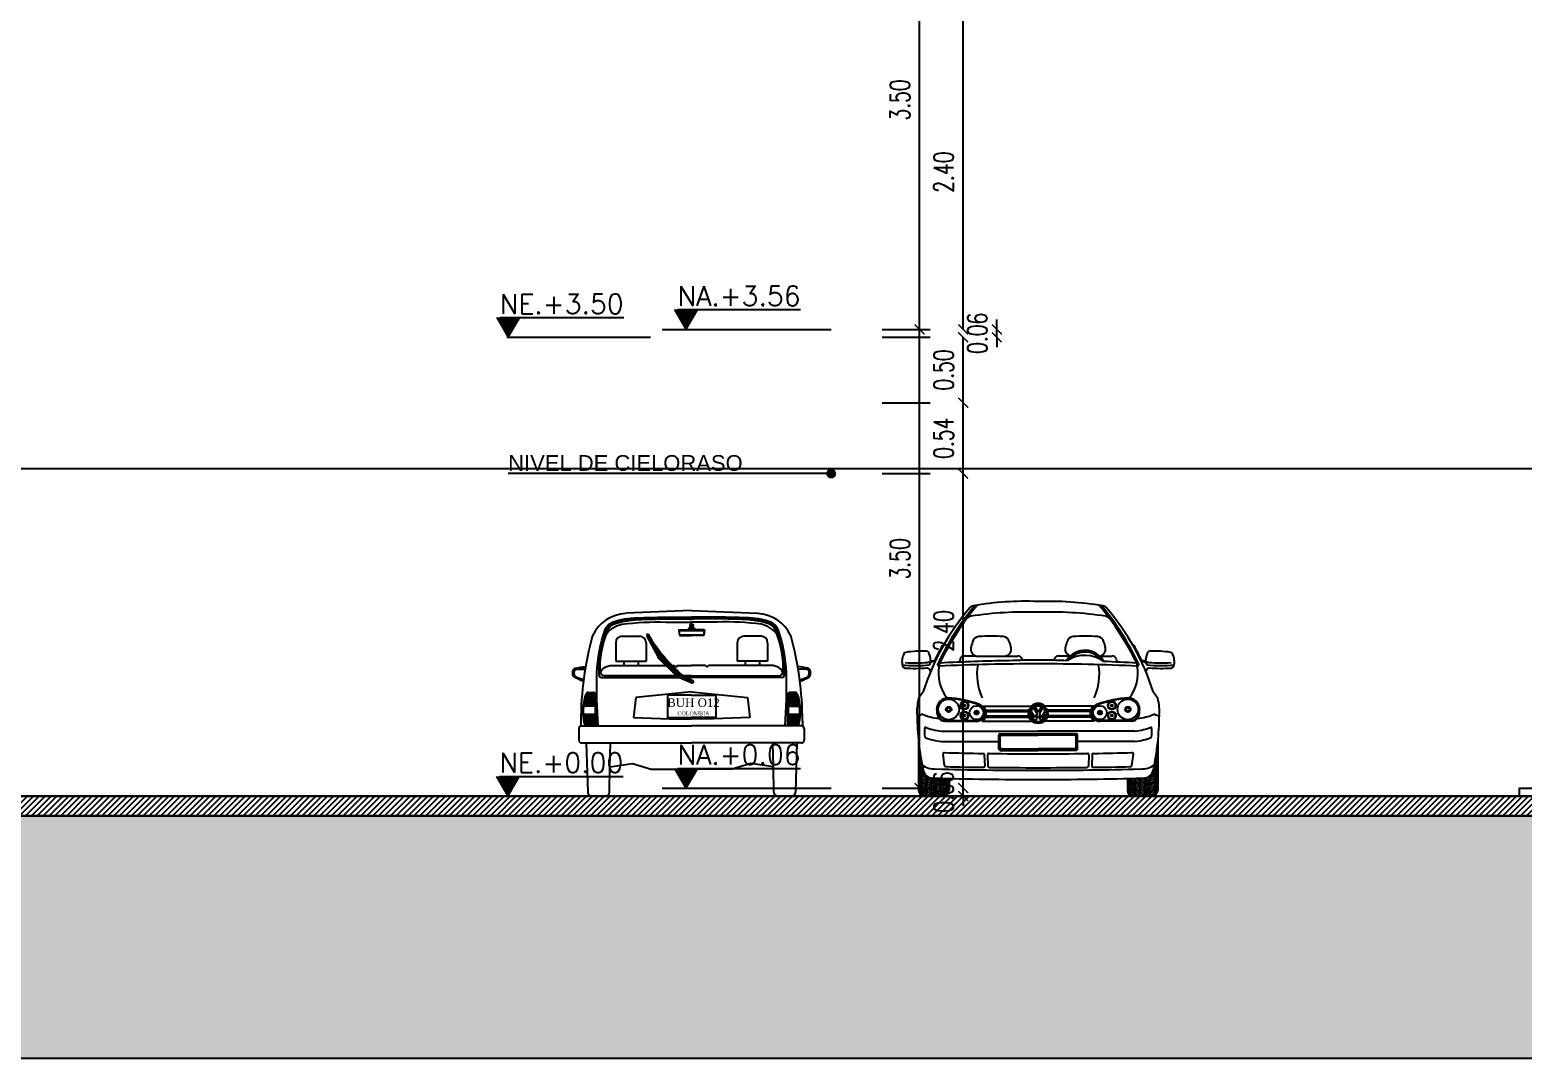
# Model space of a CAD drawing. Header units: millimetres. Extents: x 2056 to 4470, y 1400 to 3101.
# Drawn here: x 2147.58 to 2158.97, y 1469.62 to 1477.47 of the extents above; entities that cross this region are included whole.
import ezdxf

# ---------------------------------------------------------------- set-up
doc = ezdxf.new("R2010")
doc.units = ezdxf.units.MM
doc.linetypes.add('HIDDEN', pattern=[9.525, 6.35, -3.175])
for name, color, linetype in [('A-252', 252, 'Continuous'), ('A-PLAN-2', 4, 'Continuous'), ('A-PLAN-3', 3, 'Continuous'), ('A-PLAN-5', 1, 'Continuous'), ('A-PLAN-6', 9, 'Continuous'), ('A-PROY', 15, 'HIDDEN')]:
    doc.layers.add(name, color=color, linetype=linetype)
doc.layers.add('A-WALL', color=16, linetype='Continuous', lineweight=30)
doc.styles.add('COTAS', font='romans.shx', dxfattribs={"width": 0.7})
doc.styles.add('NUEVO', font='SIMPLEX')
doc.styles.add('ROMAN', font='arial.ttf')
doc.styles.add('TIMES', font='times.shx')
doc.dimstyles.new('DIM75', dxfattribs={"dimtxt": 0.15, "dimasz": 0.075, "dimexe": 0, "dimexo": 0, "dimgap": 0.075, "dimtad": 1, "dimzin": 1, "dimdsep": 46, "dimtxsty": 'COTAS', "dimblk": 'ARCHTICK', "dimcen": 0, "dimse1": 1, "dimse2": 1, "dimclrd": 8, "dimclre": 8, "dimclrt": 54, "dimaunit": 1, "dimazin": 0, "dimtfac": 1, "dimtix": 1, "dimtmove": 1, "dimatfit": 3, "dimldrblk": 'DOT', "dimfxl": 1, "dimtvp": 1.75, "dimtolj": 1, "dimtzin": 4, "dimarcsym": 0})

# ---------------------------------------------------------------- blocks, each defined once
blk = doc.blocks.new('NE-2')
for p, q in [((-0.00083, 0.0015), (-0.00083, 0.00144)), ((-0.00079, 0.0015), (-0.00079, 0.00137)), ((-0.00075, 0.0015), (-0.00075, 0.00131)), ((-0.00072, 0.0015), (-0.00072, 0.00124)), ((-0.00068, 0.0015), (-0.00068, 0.00118)), ((-0.00064, 0.0015), (-0.00064, 0.00111)), ((-0.0006, 0.0015), (-0.0006, 0.00105)), ((-0.00057, 0.0015), (-0.00057, 0.00098)), ((-0.00053, 0.0015), (-0.00053, 0.00092)), ((-0.00049, 0.0015), (-0.00049, 0.00085)), ((-0.00045, 0.0015), (-0.00045, 0.00079)), ((-0.00042, 0.0015), (-0.00042, 0.00072)), ((-0.00038, 0.0015), (-0.00038, 0.00066)), ((-0.00034, 0.0015), (-0.00034, 0.00059)), ((-0.0003, 0.0015), (-0.0003, 0.00053)), ((-0.00027, 0.0015), (-0.00027, 0.00046)), ((-0.00023, 0.0015), (-0.00023, 0.0004)), ((-0.00019, 0.0015), (-0.00019, 0.00033)), ((-0.00015, 0.0015), (-0.00015, 0.00027)), ((-0.00012, 0.0015), (-0.00012, 0.0002)), ((-0.00008, 0.0015), (-0.00008, 0.00014)), ((-0.00004, 0.0015), (-0.00004, 0.00007)), ((0, 0.0015), (0, 0.00001)), ((0.00003, 0.0015), (0.00003, 0.00006)), ((0.00007, 0.0015), (0.00007, 0.00012)), ((0.00011, 0.0015), (0.00011, 0.00019)), ((0.00015, 0.0015), (0.00015, 0.00025)), ((0.00018, 0.0015), (0.00018, 0.00032)), ((0.00022, 0.0015), (0.00022, 0.00038)), ((0.00026, 0.0015), (0.00026, 0.00045)), ((0.0003, 0.0015), (0.0003, 0.00051)), ((0.00033, 0.0015), (0.00033, 0.00058)), ((0.00037, 0.0015), (0.00037, 0.00064)), ((0.00041, 0.0015), (0.00041, 0.00071)), ((0.00045, 0.0015), (0.00045, 0.00077)), ((0.00048, 0.0015), (0.00048, 0.00084)), ((0.00052, 0.0015), (0.00052, 0.0009)), ((0.00056, 0.0015), (0.00056, 0.00097)), ((0.0006, 0.0015), (0.0006, 0.00103)), ((0.00063, 0.0015), (0.00063, 0.0011)), ((0.00067, 0.0015), (0.00067, 0.00116)), ((0.00071, 0.0015), (0.00071, 0.00123)), ((0.00075, 0.0015), (0.00075, 0.00129)), ((0.00078, 0.0015), (0.00078, 0.00136)), ((0.00082, 0.0015), (0.00082, 0.00142)), ((0.00086, 0.0015), (0.00086, 0.00149))]:
    blk.add_line(p, q)
blk.add_lwpolyline([(-0.00087, 0.0015), (0, 0), (0.00087, 0.0015)])
at = {"style": 'NUEVO', "flags": 4}
blk.add_attdef('NE.', (-0.00064, 0.0018), '', height=0.0015, dxfattribs=at)
blk = doc.blocks.new('_ArchTick')
at = {"color": 0, "linetype": 'ByBlock', "const_width": 0.15}
blk.add_lwpolyline([(-0.5, -0.5), (0.5, 0.5)], dxfattribs=at)
blk = doc.blocks.new('_Dot')
at = {"color": 0, "linetype": 'ByBlock', "lineweight": -2}
blk.add_line((-0.5, 0), (-1, 0), dxfattribs=at)
at = {"color": 0, "linetype": 'ByBlock', "const_width": 0.5}
blk.add_lwpolyline([(-0.25, 0, 1), (0.25, 0, 1)], format="xyb", close=True, dxfattribs=at)
blk = doc.blocks.new('*D206')
at = {"color": 8, "lineweight": -2, "transparency": 16777216}
for p, q in [((2.385, 0.06), (2.385, 0.135)), ((2.385, 0), (2.385, 0.06)), ((2.385, 0), (2.385, -0.075))]:
    blk.add_line(p, q, dxfattribs=at)
at = {"color": 8, "lineweight": -2, "transparency": 16777216, "xscale": 0.075, "yscale": 0.075, "zscale": 0.075}
for p, rotation in [((2.385, 0.06), 270), ((2.385, 0), 90)]:
    blk.add_blockref('_ArchTick', p, dxfattribs=dict(at, rotation=rotation))
at = {"color": 54, "transparency": 16777216, "insert": (2.235, 0.03), "char_height": 0.15, "attachment_point": 5, "rotation": 90, "style": 'COTAS'}
blk.add_mtext('\\A1;0.06', dxfattribs=at)
blk = doc.blocks.new('*D207')
at = {"color": 8, "lineweight": -2, "transparency": 16777216}
blk.add_line((2.385, 0.06), (2.385, 2.46), dxfattribs=at)
at = {"color": 8, "lineweight": -2, "transparency": 16777216, "xscale": 0.075, "yscale": 0.075, "zscale": 0.075}
for p, rotation in [((2.385, 2.46), 90), ((2.385, 0.06), 270)]:
    blk.add_blockref('_ArchTick', p, dxfattribs=dict(at, rotation=rotation))
at = {"color": 54, "transparency": 16777216, "insert": (2.235, 1.26), "char_height": 0.15, "attachment_point": 5, "rotation": 90, "style": 'COTAS'}
blk.add_mtext('\\A1;2.40', dxfattribs=at)
blk = doc.blocks.new('*D199')
at = {"color": 8, "lineweight": -2, "transparency": 16777216}
blk.add_line((2.385, 2.46), (2.385, 3), dxfattribs=at)
at = {"color": 8, "lineweight": -2, "transparency": 16777216, "xscale": 0.075, "yscale": 0.075, "zscale": 0.075}
for p, rotation in [((2.385, 3), 90), ((2.385, 2.46), 270)]:
    blk.add_blockref('_ArchTick', p, dxfattribs=dict(at, rotation=rotation))
at = {"color": 54, "transparency": 16777216, "insert": (2.235, 2.73), "char_height": 0.15, "attachment_point": 5, "rotation": 90, "style": 'COTAS'}
blk.add_mtext('\\A1;0.54', dxfattribs=at)
blk = doc.blocks.new('*D208')
at = {"color": 8, "lineweight": -2, "transparency": 16777216}
blk.add_line((2.385, 3), (2.385, 3.5), dxfattribs=at)
at = {"color": 8, "lineweight": -2, "transparency": 16777216, "xscale": 0.075, "yscale": 0.075, "zscale": 0.075}
for p, rotation in [((2.385, 3.5), 90), ((2.385, 3), 270)]:
    blk.add_blockref('_ArchTick', p, dxfattribs=dict(at, rotation=rotation))
at = {"color": 54, "transparency": 16777216, "insert": (2.235, 3.25), "char_height": 0.15, "attachment_point": 5, "rotation": 90, "style": 'COTAS'}
blk.add_mtext('\\A1;0.50', dxfattribs=at)
blk = doc.blocks.new('*D200')
at = {"color": 8, "lineweight": -2, "transparency": 16777216}
for p, q in [((2.642, 3.56), (2.642, 3.635)), ((2.642, 3.5), (2.642, 3.56)), ((2.642, 3.5), (2.642, 3.425))]:
    blk.add_line(p, q, dxfattribs=at)
at = {"color": 8, "lineweight": -2, "transparency": 16777216, "xscale": 0.075, "yscale": 0.075, "zscale": 0.075}
for p, rotation in [((2.642, 3.56), 270), ((2.642, 3.5), 90)]:
    blk.add_blockref('_ArchTick', p, dxfattribs=dict(at, rotation=rotation))
at = {"color": 54, "transparency": 16777216, "insert": (2.492, 3.53), "char_height": 0.15, "attachment_point": 5, "rotation": 90, "style": 'COTAS'}
blk.add_mtext('\\A1;0.06', dxfattribs=at)
blk = doc.blocks.new('*D201')
at = {"color": 8, "lineweight": -2, "transparency": 16777216}
blk.add_line((2.385, 3.56), (2.385, 5.96), dxfattribs=at)
at = {"color": 8, "lineweight": -2, "transparency": 16777216, "xscale": 0.075, "yscale": 0.075, "zscale": 0.075}
for p, rotation in [((2.385, 5.96), 90), ((2.385, 3.56), 270)]:
    blk.add_blockref('_ArchTick', p, dxfattribs=dict(at, rotation=rotation))
at = {"color": 54, "transparency": 16777216, "insert": (2.235, 4.76), "char_height": 0.15, "attachment_point": 5, "rotation": 90, "style": 'COTAS'}
blk.add_mtext('\\A1;2.40', dxfattribs=at)
blk = doc.blocks.new('*D215')
at = {"color": 8, "lineweight": -2, "transparency": 16777216}
blk.add_line((2.052, 0.06), (2.052, 3.56), dxfattribs=at)
at = {"color": 8, "lineweight": -2, "transparency": 16777216, "xscale": 0.075, "yscale": 0.075, "zscale": 0.075}
for p, rotation in [((2.052, 3.56), 90), ((2.052, 0.06), 270)]:
    blk.add_blockref('_ArchTick', p, dxfattribs=dict(at, rotation=rotation))
at = {"color": 54, "transparency": 16777216, "insert": (1.902, 1.81), "char_height": 0.15, "attachment_point": 5, "rotation": 90, "style": 'COTAS'}
blk.add_mtext('\\A1;3.50', dxfattribs=at)
blk = doc.blocks.new('*D216')
at = {"color": 8, "lineweight": -2, "transparency": 16777216}
blk.add_line((2.052, 3.56), (2.052, 7.06), dxfattribs=at)
at = {"color": 8, "lineweight": -2, "transparency": 16777216, "xscale": 0.075, "yscale": 0.075, "zscale": 0.075}
for p, rotation in [((2.052, 7.06), 90), ((2.052, 3.56), 270)]:
    blk.add_blockref('_ArchTick', p, dxfattribs=dict(at, rotation=rotation))
at = {"color": 54, "transparency": 16777216, "insert": (1.902, 5.31), "char_height": 0.15, "attachment_point": 5, "rotation": 90, "style": 'COTAS'}
blk.add_mtext('\\A1;3.50', dxfattribs=at)
blk = doc.blocks.new('Auto (15)')
at = {"linetype": 'ByBlock'}
for p, q in [((-0.714, 1.156), (-0.704, 1.159)), ((0.75, 1.156), (0.74, 1.159)), ((-0.805, 1.026), (-0.811, 1.009)), ((-0.774, 1.04), (-0.805, 1.026)), ((-0.801, 1.04), (-0.774, 1.04)), ((-0.578, 1.052), (-0.581, 1.031)), ((-0.456, 1.077), (-0.547, 1.077)), ((-0.456, 1.077), (-0.228, 1.077)), ((-0.228, 1.077), (-0.136, 1.077)), ((-0.105, 1.052), (-0.104, 1.045)), ((0.141, 1.052), (0.14, 1.045)), ((0.264, 1.077), (0.172, 1.077)), ((0.492, 1.077), (0.583, 1.077)), ((0.614, 1.052), (0.617, 1.031)), ((0.81, 1.04), (0.841, 1.026)), ((0.838, 1.04), (0.81, 1.04)), ((0.841, 1.026), (0.847, 1.009)), ((-0.858, 0.806), (-0.895, 0.755)), ((0.894, 0.806), (0.931, 0.755)), ((-0.409, 0.695), (-0.034, 0.695)), ((0.445, 0.695), (0.07, 0.695)), ((-0.693, 0.584), (-0.452, 0.584)), ((-0.693, 0.579), (-0.452, 0.579)), ((-0.693, 0.579), (-0.452, 0.579)), ((-0.412, 0.579), (-0.028, 0.579)), ((-0.384, 0.61), (-0.051, 0.61)), ((-0.381, 0.663), (-0.05, 0.663)), ((-0.38, 0.621), (-0.054, 0.621)), ((-0.379, 0.653), (-0.053, 0.653)), ((0.448, 0.579), (0.065, 0.579)), ((0.418, 0.663), (0.086, 0.663)), ((0.42, 0.61), (0.087, 0.61)), ((0.415, 0.653), (0.089, 0.653)), ((0.416, 0.621), (0.09, 0.621)), ((0.729, 0.584), (0.488, 0.584)), ((0.729, 0.579), (0.488, 0.579)), ((0.729, 0.579), (0.488, 0.579)), ((-0.72, 0.505), (0.018, 0.505)), ((-0.283, 0.368), (-0.283, 0.473)), ((-0.272, 0.484), (0.018, 0.484)), ((-0.272, 0.378), (-0.272, 0.463)), ((-0.261, 0.473), (0.018, 0.473)), ((0.756, 0.505), (0.018, 0.505)), ((0.308, 0.484), (0.018, 0.484)), ((0.298, 0.473), (0.018, 0.473)), ((0.308, 0.378), (0.308, 0.463)), ((0.319, 0.368), (0.319, 0.473)), ((-0.895, 0.432), (-0.895, 0.051)), ((-0.893, 0.421), (-0.895, 0.421)), ((-0.892, 0.408), (-0.895, 0.408)), ((-0.89, 0.395), (-0.895, 0.395)), ((-0.889, 0.382), (-0.895, 0.382)), ((-0.887, 0.369), (-0.895, 0.369)), ((-0.885, 0.355), (-0.895, 0.355)), ((-0.883, 0.342), (-0.895, 0.342)), ((-0.72, 0.426), (-0.283, 0.426)), ((-0.272, 0.357), (0.018, 0.357)), ((-0.261, 0.368), (0.018, 0.368)), ((0.298, 0.368), (0.018, 0.368)), ((0.308, 0.357), (0.018, 0.357)), ((0.756, 0.426), (0.319, 0.426)), ((0.92, 0.342), (0.931, 0.342)), ((0.921, 0.355), (0.931, 0.355)), ((0.923, 0.369), (0.931, 0.369)), ((0.925, 0.382), (0.931, 0.382)), ((0.927, 0.395), (0.931, 0.395)), ((0.928, 0.408), (0.931, 0.408)), ((0.93, 0.421), (0.931, 0.421)), ((0.931, 0.432), (0.931, 0.051)), ((-0.882, 0.329), (-0.895, 0.329)), ((-0.88, 0.316), (-0.895, 0.316)), ((-0.877, 0.303), (-0.895, 0.303)), ((-0.875, 0.289), (-0.895, 0.289)), ((-0.873, 0.276), (-0.895, 0.276)), ((-0.871, 0.263), (-0.895, 0.263)), ((-0.871, 0.25), (-0.895, 0.25)), ((-0.871, 0.237), (-0.895, 0.237)), ((-0.871, 0.264), (-0.871, 0.013)), ((-0.867, 0.243), (-0.871, 0.247)), ((-0.862, 0.219), (-0.871, 0.228)), ((-0.697, 0.243), (-0.708, 0.328)), ((-0.393, 0.324), (-0.39, 0.239)), ((-0.369, 0.322), (-0.366, 0.238)), ((0.405, 0.322), (0.402, 0.238)), ((0.429, 0.324), (0.426, 0.239)), ((0.733, 0.243), (0.744, 0.328)), ((0.898, 0.219), (0.907, 0.228)), ((0.903, 0.243), (0.907, 0.247)), ((0.907, 0.264), (0.907, 0.013)), ((0.907, 0.263), (0.931, 0.263)), ((0.907, 0.25), (0.931, 0.25)), ((0.907, 0.237), (0.931, 0.237)), ((0.909, 0.276), (0.931, 0.276)), ((0.911, 0.289), (0.931, 0.289)), ((0.914, 0.303), (0.931, 0.303)), ((0.916, 0.316), (0.931, 0.316)), ((0.918, 0.329), (0.931, 0.329)), ((-0.871, 0.223), (-0.895, 0.223)), ((-0.871, 0.21), (-0.895, 0.21)), ((-0.871, 0.197), (-0.895, 0.197)), ((-0.871, 0.184), (-0.895, 0.184)), ((-0.871, 0.171), (-0.895, 0.171)), ((-0.871, 0.158), (-0.895, 0.158)), ((-0.871, 0.144), (-0.895, 0.144)), ((-0.871, 0.131), (-0.895, 0.131)), ((-0.871, 0.118), (-0.895, 0.118)), ((-0.856, 0.194), (-0.871, 0.209)), ((-0.834, 0.154), (-0.871, 0.191)), ((-0.834, 0.135), (-0.871, 0.172)), ((-0.834, 0.116), (-0.871, 0.153)), ((-0.834, 0.098), (-0.871, 0.135)), ((-0.834, 0.079), (-0.871, 0.116)), ((-0.834, 0.009), (-0.834, 0.164)), ((-0.834, 0.152), (-0.827, 0.159)), ((-0.834, 0.133), (-0.815, 0.152)), ((-0.834, 0.115), (-0.801, 0.148)), ((-0.834, 0.096), (-0.797, 0.133)), ((-0.834, 0.078), (-0.797, 0.114)), ((-0.797, 0.009), (-0.797, 0.147)), ((-0.76, 0.099), (-0.797, 0.135)), ((-0.76, 0.08), (-0.797, 0.117)), ((-0.76, 0.117), (-0.788, 0.146)), ((-0.76, 0.136), (-0.769, 0.145)), ((-0.76, 0.009), (-0.76, 0.145)), ((-0.76, 0.114), (-0.73, 0.144)), ((-0.76, 0.133), (-0.748, 0.144)), ((-0.76, 0.095), (-0.723, 0.132)), ((-0.723, 0.009), (-0.723, 0.144)), ((-0.686, 0.099), (-0.723, 0.136)), ((-0.686, 0.081), (-0.723, 0.118)), ((-0.686, 0.118), (-0.712, 0.144)), ((-0.686, 0.137), (-0.693, 0.143)), ((-0.686, 0.142), (-0.686, 0.013)), ((-0.662, 0.131), (-0.686, 0.131)), ((-0.662, 0.118), (-0.686, 0.118)), ((-0.662, 0.142), (-0.662, 0.051)), ((0.699, 0.142), (0.699, 0.051)), ((0.699, 0.131), (0.722, 0.131)), ((0.699, 0.118), (0.722, 0.118)), ((0.722, 0.118), (0.748, 0.144)), ((0.722, 0.137), (0.729, 0.143)), ((0.722, 0.142), (0.722, 0.013)), ((0.722, 0.099), (0.759, 0.136)), ((0.722, 0.081), (0.759, 0.118)), ((0.759, 0.009), (0.759, 0.144)), ((0.796, 0.095), (0.759, 0.132)), ((0.796, 0.114), (0.766, 0.144)), ((0.796, 0.133), (0.784, 0.144)), ((0.796, 0.117), (0.825, 0.146)), ((0.796, 0.009), (0.796, 0.145)), ((0.796, 0.136), (0.805, 0.145)), ((0.796, 0.099), (0.833, 0.135)), ((0.796, 0.08), (0.833, 0.117)), ((0.833, 0.009), (0.833, 0.147)), ((0.87, 0.096), (0.833, 0.133)), ((0.87, 0.078), (0.833, 0.114)), ((0.87, 0.115), (0.837, 0.148)), ((0.87, 0.133), (0.851, 0.152)), ((0.87, 0.152), (0.863, 0.159)), ((0.87, 0.154), (0.907, 0.191)), ((0.87, 0.135), (0.907, 0.172)), ((0.87, 0.009), (0.87, 0.164)), ((0.87, 0.116), (0.907, 0.153)), ((0.87, 0.098), (0.907, 0.135)), ((0.87, 0.079), (0.907, 0.116)), ((0.892, 0.194), (0.907, 0.209)), ((0.907, 0.223), (0.931, 0.223)), ((0.907, 0.21), (0.931, 0.21)), ((0.907, 0.197), (0.931, 0.197)), ((0.907, 0.184), (0.931, 0.184)), ((0.907, 0.171), (0.931, 0.171)), ((0.907, 0.158), (0.931, 0.158)), ((0.907, 0.144), (0.931, 0.144)), ((0.907, 0.131), (0.931, 0.131)), ((0.907, 0.118), (0.931, 0.118)), ((-0.871, 0.105), (-0.895, 0.105)), ((-0.871, 0.092), (-0.895, 0.092)), ((-0.871, 0.078), (-0.895, 0.078)), ((-0.871, 0.065), (-0.895, 0.065)), ((-0.871, 0.052), (-0.895, 0.052)), ((-0.871, 0.039), (-0.893, 0.039)), ((-0.871, 0.026), (-0.886, 0.026)), ((-0.834, 0.06), (-0.871, 0.097)), ((-0.834, 0.042), (-0.871, 0.079)), ((-0.834, 0.023), (-0.871, 0.06)), ((-0.839, 0.009), (-0.871, 0.041)), ((-0.858, 0.01), (-0.871, 0.023)), ((-0.852, 0.009), (-0.705, 0.009)), ((-0.834, 0.059), (-0.797, 0.096)), ((-0.834, 0.04), (-0.797, 0.077)), ((-0.834, 0.022), (-0.797, 0.059)), ((-0.828, 0.009), (-0.797, 0.04)), ((-0.809, 0.009), (-0.797, 0.021)), ((-0.76, 0.061), (-0.797, 0.098)), ((-0.76, 0.043), (-0.797, 0.079)), ((-0.76, 0.024), (-0.797, 0.061)), ((-0.764, 0.009), (-0.797, 0.042)), ((-0.783, 0.009), (-0.797, 0.024)), ((-0.76, 0.077), (-0.723, 0.114)), ((-0.76, 0.058), (-0.723, 0.095)), ((-0.76, 0.039), (-0.723, 0.076)), ((-0.76, 0.021), (-0.723, 0.058)), ((-0.753, 0.009), (-0.723, 0.039)), ((-0.734, 0.009), (-0.723, 0.02)), ((-0.686, 0.062), (-0.723, 0.099)), ((-0.686, 0.043), (-0.723, 0.08)), ((-0.686, 0.025), (-0.723, 0.062)), ((-0.691, 0.011), (-0.723, 0.043)), ((-0.708, 0.009), (-0.723, 0.024)), ((-0.662, 0.105), (-0.686, 0.105)), ((-0.662, 0.092), (-0.686, 0.092)), ((-0.662, 0.078), (-0.686, 0.078)), ((-0.662, 0.065), (-0.686, 0.065)), ((-0.662, 0.052), (-0.686, 0.052)), ((-0.664, 0.039), (-0.686, 0.039)), ((-0.671, 0.026), (-0.686, 0.026)), ((0.699, 0.105), (0.722, 0.105)), ((0.699, 0.092), (0.722, 0.092)), ((0.699, 0.078), (0.722, 0.078)), ((0.699, 0.065), (0.722, 0.065)), ((0.699, 0.052), (0.722, 0.052)), ((0.7, 0.039), (0.722, 0.039)), ((0.707, 0.026), (0.722, 0.026)), ((0.722, 0.062), (0.759, 0.099)), ((0.722, 0.043), (0.759, 0.08)), ((0.722, 0.025), (0.759, 0.062)), ((0.728, 0.011), (0.759, 0.043)), ((0.888, 0.009), (0.741, 0.009)), ((0.744, 0.009), (0.759, 0.024)), ((0.796, 0.077), (0.759, 0.114)), ((0.796, 0.058), (0.759, 0.095)), ((0.796, 0.039), (0.759, 0.076)), ((0.796, 0.021), (0.759, 0.058)), ((0.789, 0.009), (0.759, 0.039)), ((0.771, 0.009), (0.759, 0.02)), ((0.796, 0.061), (0.833, 0.098)), ((0.796, 0.043), (0.833, 0.079)), ((0.796, 0.024), (0.833, 0.061)), ((0.8, 0.009), (0.833, 0.042)), ((0.819, 0.009), (0.833, 0.024)), ((0.87, 0.059), (0.833, 0.096)), ((0.87, 0.04), (0.833, 0.077)), ((0.87, 0.022), (0.833, 0.059)), ((0.864, 0.009), (0.833, 0.04)), ((0.845, 0.009), (0.833, 0.021)), ((0.87, 0.06), (0.907, 0.097)), ((0.87, 0.042), (0.907, 0.079)), ((0.87, 0.023), (0.907, 0.06)), ((0.875, 0.009), (0.907, 0.041)), ((0.894, 0.01), (0.907, 0.023)), ((0.907, 0.105), (0.931, 0.105)), ((0.907, 0.092), (0.931, 0.092)), ((0.907, 0.078), (0.931, 0.078)), ((0.907, 0.065), (0.931, 0.065)), ((0.907, 0.052), (0.931, 0.052)), ((0.907, 0.039), (0.929, 0.039)), ((0.907, 0.026), (0.922, 0.026))]:
    blk.add_line(p, q, dxfattribs=at)
for p, q in [((-0.005, 0.69), (0.018, 0.65)), ((0.041, 0.69), (0.018, 0.65)), ((-0.011, 0.585), (-0.04, 0.636)), ((-0.007, 0.607), (-0.036, 0.657)), ((-0.017, 0.683), (0.01, 0.636)), ((0.01, 0.636), (-0.007, 0.607)), ((0.018, 0.621), (-0.005, 0.581)), ((0.018, 0.621), (0.041, 0.581)), ((0.054, 0.683), (0.026, 0.636)), ((0.026, 0.636), (0.043, 0.607)), ((0.043, 0.607), (0.072, 0.657)), ((0.047, 0.585), (0.076, 0.636))]:
    blk.add_line(p, q)
for centre, radius in [((-0.665, 0.67), 0.0791), ((-0.665, 0.67), 0.0206), ((-0.544, 0.7), 0.0316), ((-0.544, 0.7), 0.0264), ((-0.544, 0.7), 0.00647), ((-0.452, 0.645), 0.0527), ((0.489, 0.645), 0.0527), ((0.58, 0.7), 0.0316), ((0.58, 0.7), 0.0264), ((0.58, 0.7), 0.00647), ((0.702, 0.67), 0.0791), ((0.702, 0.67), 0.0206), ((-0.665, 0.67), 0.0137), ((-0.544, 0.623), 0.0316), ((-0.544, 0.623), 0.0264), ((-0.544, 0.623), 0.00647), ((-0.452, 0.645), 0.0153), ((-0.452, 0.645), 0.00875), ((0.489, 0.645), 0.0153), ((0.489, 0.645), 0.00875), ((0.58, 0.623), 0.0316), ((0.58, 0.623), 0.0264), ((0.58, 0.623), 0.00647), ((0.702, 0.67), 0.0137)]:
    blk.add_circle(centre, radius, dxfattribs=at)
for radius in [0.0734, 0.0657]:
    blk.add_circle((0.018, 0.636), radius)
for centre, radius, start, end in [((-0.073, -0.929), 2.424, 87.9451, 99.5756), ((0.102, -1.006), 2.5, 80.5729, 92.0232), ((0.851, 0.272), 1.791, 139.019, 162.6584), ((1.147, 0.124), 2.095, 140.3143, 154.7954), ((1.135, 0.122), 2.074, 139.6324, 154.4872), ((-0.486, 1.33), 0.0527, 100.7367, 143.3105), ((-0.469, 1.419), 0.0422, 99.945, 139.019), ((-0.064, -1.534), 2.947, 88.476, 98.4164), ((0.094, -1.624), 3.037, 81.7093, 91.5014), ((-1.099, 0.122), 2.074, 25.5128, 40.3676), ((-1.111, 0.124), 2.095, 25.2046, 39.6857), ((0.505, 1.419), 0.0422, 40.981, 80.055), ((0.522, 1.33), 0.0527, 36.6895, 79.2633), ((-0.815, 0.272), 1.791, 17.3416, 40.981), ((0.851, 0.272), 1.797, 150.5563, 154.7146), ((-0.279, 1.1), 0.22, 157.7826, 170.1576), ((-0.431, 1.173), 0.0527, 94.8882, 168.9897), ((-0.342, 0.176), 1.053, 84.9086, 95.0914), ((-0.253, 1.173), 0.0527, 11.0103, 85.1118), ((-0.404, 1.1), 0.22, 9.8424, 22.2174), ((0.441, 1.1), 0.22, 157.7826, 170.1576), ((0.289, 1.173), 0.0527, 94.8882, 168.9897), ((0.378, 0.176), 1.053, 84.9086, 95.0914), ((0.467, 1.173), 0.0527, 11.0103, 85.1118), ((0.315, 1.1), 0.22, 9.8424, 22.2174), ((-0.815, 0.272), 1.797, 25.2854, 29.4437), ((-0.887, 1.034), 0.134, 153.9256, 193.7856), ((-0.989, 1.084), 0.0211, 98.9546, 153.9256), ((-0.918, 2.215), 1.19, 266.2577, 274.4177), ((-0.865, 0.299), 0.816, 87.7766, 98.9546), ((-0.835, 1.093), 0.0211, 30.577, 87.7766), ((-0.823, 1.055), 0.0262, 261.9828, 325.4456), ((-0.961, 1.036), 0.16, 1.5194, 25.0854), ((-0.019, -11.803), 12.846, 90.8281, 93.1878), ((-0.547, 1.046), 0.0316, 90, 168.5452), ((-0.444, 1.129), 0.0527, 170.1576, 264.1568), ((-0.24, 1.129), 0.0527, 283.0306, 9.8424), ((0.22, -13.095), 14.143, 90.8166, 91.7176), ((-0.136, 1.046), 0.0316, 11.4548, 90), ((-0.183, -13.095), 14.143, 88.2824, 89.1834), ((0.172, 1.046), 0.0316, 90, 168.5452), ((0.276, 1.129), 0.0527, 170.1576, 256.9694), ((0.375, 0.957), 0.164, 28.408, 148.6802), ((0.374, 0.837), 0.245, 54.0585, 123.0353), ((0.376, 0.952), 0.155, 39.4016, 139.4763), ((0.48, 1.129), 0.0527, 275.8432, 9.8424), ((-0.144, -16.189), 17.237, 86.9624, 87.7991), ((0.583, 1.046), 0.0316, 11.4548, 90), ((0.997, 1.036), 0.16, 154.9146, 178.4806), ((0.859, 1.055), 0.0262, 214.5544, 278.0172), ((0.871, 1.093), 0.0211, 92.2234, 149.423), ((0.954, 2.215), 1.19, 265.5823, 273.7423), ((0.902, 0.299), 0.816, 81.0454, 92.2234), ((1.025, 1.084), 0.0211, 26.0744, 81.0454), ((0.923, 1.034), 0.134, 346.2144, 26.0744), ((-0.918, 2.215), 1.211, 265.2168, 275.0656), ((-0.997, 1.007), 0.0211, 193.7856, 266.2577), ((-0.918, 2.215), 1.232, 266.2577, 274.0597), ((-0.834, 0.955), 0.031, 3.1817, 84.2702), ((-0.739, 1.012), 0.0105, 154.7954, 272.556), ((-0.432, 0.947), 0.311, 169.917, 217.5738), ((0.018, -16.22), 17.237, 90, 92.5177), ((-0.727, 1.011), 0.0105, 154.4872, 272.4767), ((-0.004, 0.939), 0.445, 170.7714, 204.0735), ((0.018, -16.22), 17.237, 87.4823, 90), ((0.04, 0.939), 0.445, 335.9265, 9.2286), ((0.468, 0.947), 0.311, 322.4262, 10.083), ((0.763, 1.011), 0.0105, 267.5233, 25.5128), ((0.775, 1.012), 0.0105, 267.444, 25.2046), ((0.87, 0.955), 0.031, 95.7298, 176.8183), ((0.954, 2.215), 1.211, 264.9344, 274.7832), ((0.954, 2.215), 1.232, 265.9403, 273.7423), ((1.033, 1.007), 0.0211, 273.7423, 346.2144), ((-0.487, 0.655), 0.42, 166.2146, 184.4229), ((-0.667, 0.668), 0.0897, 90, 180), ((-0.667, 0.668), 0.0844, 90, 180), ((-0.726, -0.1), 0.855, 70.2262, 86.315), ((-0.726, -0.1), 0.86, 70.2377, 86.315), ((-0.452, 0.648), 0.058, 0, 74.0629), ((-0.452, 0.648), 0.0633, 0.2578, 73.8998), ((-0.449, 0.645), 0.07, 4.7148, 45.7466), ((0.018, 0.636), 0.079, 90, 131.427), ((0.018, 0.636), 0.079, 48.573, 90), ((0.485, 0.645), 0.07, 134.2534, 175.2852), ((0.489, 0.648), 0.0633, 106.1002, 179.7422), ((0.489, 0.648), 0.058, 105.9371, 180), ((0.762, -0.1), 0.86, 93.685, 109.7623), ((0.762, -0.1), 0.855, 93.685, 109.7738), ((0.703, 0.668), 0.0897, 0, 90), ((0.703, 0.668), 0.0844, 0, 90), ((0.523, 0.655), 0.42, 355.5771, 13.7854), ((-0.918, 0.73), 0.108, 276.324, 296.409), ((1.301, 0.657), 2.207, 180.8819, 191.7502), ((-0.867, 0.629), 0.00527, 74.6491, 116.409), ((-0.868, 0.634), 0, 148.8603, 180), ((-0.703, 1.013), 0.413, 246.7758, 264.9564), ((-0.626, 0.664), 0.13, 177.7465, 201.7764), ((-0.626, 0.664), 0.125, 177.7465, 201.7764), ((-0.693, 0.637), 0.058, 201.7764, 270), ((-0.693, 0.637), 0.0527, 201.7764, 270), ((-0.452, 0.642), 0.0634, 269.7401, 5.9243), ((-0.452, 0.642), 0.0581, 269.7401, 6.1817), ((-0.448, 0.639), 0.07, 301.5211, 9.8408), ((0.484, 0.639), 0.07, 170.1592, 238.4789), ((0.488, 0.642), 0.0634, 174.0757, 270.2599), ((0.488, 0.642), 0.0581, 173.8183, 270.2599), ((0.729, 0.637), 0.0527, 270, 338.2236), ((0.729, 0.637), 0.058, 270, 338.2236), ((0.739, 1.013), 0.413, 275.0436, 293.2242), ((0.662, 0.664), 0.125, 338.2236, 2.2535), ((0.662, 0.664), 0.13, 338.2236, 2.2535), ((-1.264, 0.657), 2.207, 348.2498, 359.1181), ((0.904, 0.629), 0.00527, 63.591, 105.3509), ((0.904, 0.634), 0, 0, 31.1397), ((0.954, 0.73), 0.108, 243.591, 263.676), ((-0.545, 0.497), 0.304, 172.5357, 187.4643), ((-0.684, 0.916), 0.413, 246.7758, 264.9564), ((-0.684, 0.837), 0.413, 246.7758, 264.9564), ((-0.272, 0.473), 0.0105, 90, 180), ((-0.261, 0.463), 0.0105, 90, 180), ((0.298, 0.463), 0.0105, 0, 90), ((0.308, 0.473), 0.0105, 0, 90), ((0.72, 0.916), 0.413, 275.0436, 293.2242), ((0.72, 0.837), 0.413, 275.0436, 293.2242), ((0.581, 0.497), 0.304, 352.5357, 7.4643), ((-0.272, 0.368), 0.0105, 180, 270), ((-0.261, 0.378), 0.0105, 180, 270), ((0.298, 0.378), 0.0105, 270, 0), ((0.308, 0.368), 0.0105, 270, 0), ((-0.77, 0.382), 0.167, 234.0895, 271.8017), ((-0.698, 0.329), 0.0105, 88.5896, 187.4806), ((0.018, 29.401), 29.07, 268.5896, 269.17), ((-0.687, 0.244), 0.0105, 187.4806, 268.6772), ((0.018, 30.757), 30.532, 268.6772, 269.2143), ((-0.403, 0.323), 0.0105, 1.8316, 89.17), ((-0.4, 0.239), 0.0105, 269.2143, 1.8316), ((-0.358, 0.323), 0.0105, 89.2588, 181.8316), ((-0.355, 0.238), 0.0105, 181.8316, 269.2989), ((0.018, 29.401), 29.07, 269.2588, 270), ((0.018, 29.401), 29.07, 270, 270.7412), ((0.392, 0.238), 0.0105, 270.7011, 358.1684), ((0.394, 0.323), 0.0105, 358.1684, 90.7412), ((0.437, 0.239), 0.0105, 178.1684, 270.7857), ((0.439, 0.323), 0.0105, 90.83, 178.1684), ((0.018, 30.757), 30.532, 270.7857, 271.3228), ((0.018, 29.401), 29.07, 270.83, 271.4104), ((0.723, 0.244), 0.0105, 271.3228, 352.5194), ((0.734, 0.329), 0.0105, 352.5194, 91.4104), ((0.806, 0.382), 0.167, 268.1983, 305.9105), ((-0.783, 0.225), 0.0791, 192.3873, 268.6144), ((0.018, 30.667), 30.532, 268.4939, 270), ((0.018, 29.275), 29.07, 268.4565, 270), ((0.018, 30.757), 30.532, 269.2989, 270), ((0.018, 30.757), 30.532, 270, 270.7011), ((0.018, 29.275), 29.07, 270, 271.5435), ((0.018, 30.667), 30.532, 270, 271.5061), ((0.819, 0.225), 0.0791, 271.3856, 347.6127), ((-0.852, 0.051), 0.0422, 180, 270), ((-0.705, 0.051), 0.0422, 270, 0), ((0.741, 0.051), 0.0422, 180, 270), ((0.888, 0.051), 0.0422, 270, 0)]:
    blk.add_arc(centre, radius, start, end, dxfattribs=at)
for start, end in [(67.1808, 112.8192), (180, 240), (127.1808, 158.0265), (247.1808, 292.8192), (300, 0), (21.9735, 52.8192)]:
    blk.add_arc((0.018, 0.636), 0.0584, start, end)
blk = doc.blocks.new('*X40')
at = {"color": 0}
for p, q in [((593.042, 813.261), (593.124, 813.261)), ((593.043, 813.257), (593.124, 813.257)), ((593.044, 813.253), (593.124, 813.253)), ((593.044, 813.249), (593.124, 813.249)), ((593.045, 813.245), (593.124, 813.245)), ((593.046, 813.241), (593.124, 813.241)), ((593.047, 813.237), (593.124, 813.237)), ((593.047, 813.233), (593.124, 813.233)), ((593.048, 813.229), (593.124, 813.229)), ((593.049, 813.225), (593.124, 813.225)), ((593.049, 813.221), (593.124, 813.221)), ((593.05, 813.217), (593.124, 813.217)), ((593.051, 813.213), (593.124, 813.213)), ((593.052, 813.209), (593.124, 813.209)), ((593.052, 813.205), (593.124, 813.205)), ((593.053, 813.201), (593.124, 813.201)), ((593.054, 813.197), (593.124, 813.197)), ((593.055, 813.193), (593.124, 813.193)), ((593.055, 813.189), (593.123, 813.189)), ((593.056, 813.185), (593.123, 813.185))]:
    blk.add_line(p, q, dxfattribs=at)
blk = doc.blocks.new('*X41')
at = {"color": 0}
for p, q in [((593.049, 813.355), (593.124, 813.355)), ((593.051, 813.362), (593.124, 813.362)), ((593.052, 813.369), (593.124, 813.369)), ((593.054, 813.376), (593.124, 813.376)), ((593.056, 813.383), (593.124, 813.383)), ((593.058, 813.39), (593.124, 813.39)), ((593.061, 813.397), (593.124, 813.397)), ((593.063, 813.404), (593.123, 813.404)), ((593.068, 813.411), (593.119, 813.411)), ((593.044, 813.327), (593.123, 813.327)), ((593.045, 813.334), (593.124, 813.334)), ((593.046, 813.341), (593.124, 813.341)), ((593.047, 813.348), (593.124, 813.348))]:
    blk.add_line(p, q, dxfattribs=at)
blk = doc.blocks.new('BREAKPOS')
for p, q in [((-0.003, 1.414), (-0.505, 1.393)), ((-0.003, 1.414), (0.5, 1.393)), ((-0.003, 1.358), (-0.356, 1.354)), ((-0.101, 1.267), (-0.095, 1.223)), ((-0.101, 1.267), (-0.003, 1.267)), ((-0.003, 1.358), (0.351, 1.354)), ((0.096, 1.267), (-0.003, 1.267)), ((0.096, 1.267), (0.09, 1.223)), ((-0.582, 1.168), (-0.582, 1.027)), ((-0.532, 1.218), (-0.4, 1.218)), ((-0.35, 1.168), (-0.35, 1.027)), ((-0.095, 1.223), (-0.003, 1.223)), ((0.09, 1.223), (-0.003, 1.223)), ((0.345, 1.168), (0.345, 1.027)), ((0.527, 1.218), (0.395, 1.218)), ((0.577, 1.168), (0.577, 1.027)), ((-0.582, 1.027), (-0.35, 1.027)), ((-0.521, 1.027), (-0.521, 0.996)), ((-0.411, 1.027), (-0.411, 0.996)), ((0.577, 1.027), (0.345, 1.027)), ((0.406, 1.027), (0.406, 0.996)), ((0.516, 1.027), (0.516, 0.996)), ((-0.902, 0.946), (-0.9, 0.921)), ((-0.814, 0.972), (-0.883, 0.968)), ((0.809, 0.972), (0.878, 0.968)), ((0.897, 0.946), (0.895, 0.921)), ((-0.887, 0.904), (-0.827, 0.882)), ((-0.691, 0.903), (-0.098, 0.903)), ((-0.047, 0.903), (-0.003, 0.903)), ((0.685, 0.903), (-0.003, 0.903)), ((0.882, 0.904), (0.822, 0.882)), ((-0.79, 0.79), (-0.754, 0.79)), ((-0.734, 0.77), (-0.734, 0.534)), ((-0.428, 0.75), (-0.446, 0.598)), ((-0.003, 0.794), (-0.428, 0.75)), ((-0.003, 0.794), (0.423, 0.75)), ((0.423, 0.75), (0.441, 0.598)), ((0.729, 0.77), (0.729, 0.534)), ((0.785, 0.79), (0.749, 0.79)), ((-0.446, 0.598), (-0.171, 0.588)), ((-0.171, 0.588), (-0.003, 0.588)), ((0.166, 0.588), (-0.003, 0.588)), ((0.441, 0.598), (0.166, 0.588)), ((-0.862, 0.514), (-0.862, 0.424)), ((-0.848, 0.569), (-0.848, 0.534)), ((-0.842, 0.534), (-0.003, 0.534)), ((0.836, 0.534), (-0.003, 0.534)), ((0.842, 0.569), (0.842, 0.534)), ((0.842, 0.569), (0.842, 0.534)), ((0.856, 0.514), (0.856, 0.424)), ((-0.842, 0.404), (-0.003, 0.404)), ((-0.806, 0.405), (-0.795, 0.028)), ((-0.626, 0.222), (-0.622, 0.404)), ((0.836, 0.404), (-0.003, 0.404)), ((0.621, 0.222), (0.617, 0.404)), ((0.801, 0.405), (0.79, 0.028)), ((-0.626, 0.222), (-0.453, 0.246)), ((-0.453, 0.246), (-0.311, 0.205)), ((0.448, 0.246), (0.306, 0.205)), ((0.621, 0.222), (0.448, 0.246)), ((-0.629, 0.028), (-0.626, 0.222)), ((-0.311, 0.205), (-0.003, 0.205)), ((0.306, 0.205), (-0.003, 0.205)), ((0.624, 0.028), (0.621, 0.222)), ((-0.765, -0.001), (-0.659, -0.001)), ((0.76, -0.001), (0.654, -0.001))]:
    blk.add_line(p, q)
for points in [[(-0.716, 0.534, -0.023319), (-0.726, 0.937, -0.070827), (-0.663, 1.27, -0.143636), (-0.607, 1.326, -0.076099), (-0.418, 1.359, -0.005732), (-0.003, 1.365, 0.001219)], [(-0.116, 0.915), (-0.668, 0.915, -0.310002), (-0.701, 0.945, -0.045966), (-0.691, 1.097, -0.056143), (-0.634, 1.28, -0.172421), (-0.584, 1.316, -0.043166), (-0.434, 1.344, -0.014659), (-0.028, 1.35, 0.002846), (-0.003, 1.349, -1.0157)], [(-0.653, 1.235, -0.179752), (-0.534, 1.309, -0.041451), (-0.199, 1.326), (-0.003, 1.326)], [(0.711, 0.534, 0.023319), (0.721, 0.937, 0.070827), (0.658, 1.27, 0.143636), (0.602, 1.326, 0.076099), (0.413, 1.359, 0.005732), (-0.003, 1.365, -0.001219)], [(-0.003, 0.915), (0.663, 0.915, 0.310002), (0.696, 0.945, 0.045966), (0.686, 1.097, 0.056143), (0.629, 1.28, 0.172421), (0.579, 1.316, 0.043166), (0.429, 1.344, 0.014659), (0.022, 1.35, -0.002846), (-0.003, 1.349, 1.0157)], [(0.647, 1.235, 0.179752), (0.529, 1.309, 0.041451), (0.194, 1.326), (-0.003, 1.326)], [(-0.338, 1.221), (-0.341, 1.233), (-0.335, 1.234, 0.080976), (-0.07, 0.917), (-0.072, 0.913, -0.08228), (-0.305, 1.165)], [(-0.072, 0.913, -0.082101), (-0.281, 1.123)], [(-0.828, 0.874, -0.036339), (-0.901, 0.908, -0.186983), (-0.909, 0.948, -0.292931), (-0.892, 0.974, -0.027632), (-0.811, 0.987, -1.117741)], [(-0.827, 0.885, -0.02502), (-0.889, 0.908, -0.214342), (-0.897, 0.921, -0.175694), (-0.898, 0.952, -0.206837), (-0.887, 0.964, -0.03803), (-0.815, 0.968, -0.975066)], [(-0.699, 0.938, -0.204777), (-0.656, 0.985, -0.101513), (-0.593, 0.996), (-0.198, 0.996)], [(0.002, 0.882, -1.255324), (-0.006, 0.863), (-0.112, 0.908), (-0.114, 0.918), (-0.109, 0.925), (-0.102, 0.926), (0.002, 0.882)], [(-0.105, 0.926, 0.032666), (-0.002, 0.88, 0.178299)], [(-0.074, 0.915), (-0.076, 0.915, -0.310002)], [(-0.003, 0.915), (-0.071, 0.915, -0.310002)], [(0.694, 0.938, 0.204777), (0.651, 0.985, 0.101513), (0.588, 0.996), (0.132, 0.996), (0.114, 0.985), (0.104, 0.996), (-0.003, 0.996)], [(0.823, 0.874, 0.036339), (0.896, 0.908, 0.186983), (0.904, 0.948, 0.292931), (0.887, 0.974, 0.027632), (0.806, 0.987, 1.117741)], [(0.822, 0.885, 0.02502), (0.883, 0.908, 0.214342), (0.892, 0.921, 0.175694), (0.893, 0.952, 0.206837), (0.882, 0.964, 0.03803), (0.81, 0.968, 0.975066)], [(-0.005, 0.864, 0.583471), (0.002, 0.876, 2.296919)], [(-0.738, 0.539), (-0.812, 0.539, -0.083318), (-0.827, 0.666, -0.045873), (-0.807, 0.767, -0.11685), (-0.794, 0.783), (-0.756, 0.783, -0.356296), (-0.738, 0.765), (-0.738, 0.539)], [(0.733, 0.539), (0.806, 0.539, 0.083318), (0.822, 0.666, 0.045873), (0.802, 0.767, 0.11685), (0.789, 0.783), (0.751, 0.783, 0.356296), (0.733, 0.765), (0.733, 0.539)]]:
    blk.add_lwpolyline(points, format="xyb")
for points in [[(-0.093, 1.225), (-0.097, 1.263), (0.092, 1.263), (0.089, 1.225)], [(-0.024, 1.267), (-0.024, 1.28), (0.018, 1.28), (0.018, 1.267)], [(-0.008, 1.28), (-0.008, 1.299), (0.003, 1.299), (0.003, 1.28)]]:
    blk.add_lwpolyline(points, close=True)
for points in [[(-0.255, 1.058), (-0.343, 1.219), (-0.341, 1.222), (-0.253, 1.06)], [(-0.341, 1.222), (-0.338, 1.221), (-0.248, 1.064)], [(-0.112, 0.912), (-0.258, 1.054), (-0.255, 1.058), (-0.112, 0.921)], [(-0.111, 0.922), (-0.253, 1.06), (-0.25, 1.064), (-0.107, 0.925)], [(-0.25, 1.064), (-0.248, 1.064), (-0.102, 0.926)], [(-0.153, 0.996), (-0.138, 0.996), (-0.119, 0.985), (-0.11, 0.996), (-0.003, 0.996)], [(-0.188, 0.768), (-0.188, 0.598), (-0.003, 0.598)], [(-0.003, 0.768), (-0.188, 0.768)], [(0.183, 0.768), (0.183, 0.598), (-0.003, 0.598)], [(-0.003, 0.768), (0.183, 0.768)]]:
    blk.add_lwpolyline(points)
for points in [[(-0.742, 0.684), (-0.822, 0.684, -0.051725), (-0.803, 0.762, -0.218992), (-0.789, 0.777), (-0.757, 0.777, -0.339173), (-0.742, 0.757)], [(0.737, 0.684), (0.817, 0.684, 0.051725), (0.798, 0.762, 0.218992), (0.784, 0.777), (0.752, 0.777, 0.339173), (0.737, 0.757)], [(-0.742, 0.621), (-0.824, 0.621, 0.002134), (-0.809, 0.543), (-0.742, 0.543)], [(0.737, 0.621), (0.819, 0.621, -0.002134), (0.804, 0.543), (0.737, 0.543)]]:
    blk.add_lwpolyline(points, format="xyb", close=True)
for centre, radius, start, end in [((-0.489, 1.093), 0.3, 93.0927, 154.4943), ((0.484, 1.093), 0.3, 25.5057, 86.9073), ((0.149, 0.945), 0.86, 157.2288, 181.5112), ((-0.556, 1.229), 0.1, 103.0571, 151.2532), ((-0.336, 0.282), 1.073, 90.684, 103.0571), ((-0.003, 1.296), 0.0144, 294.0416, 245.9584), ((0.331, 0.282), 1.073, 76.9429, 89.316), ((0.551, 1.229), 0.1, 28.7468, 76.9429), ((-0.155, 0.945), 0.86, 358.4888, 22.7712), ((1.658, 0.564), 2.506, 164.7529, 179.8739), ((-0.532, 1.168), 0.05, 90, 180), ((-0.4, 1.168), 0.05, 0, 90), ((0.395, 1.168), 0.05, 90, 180), ((0.527, 1.168), 0.05, 0, 90), ((-1.663, 0.564), 2.506, 0.1261, 15.2471), ((-0.882, 0.948), 0.02, 93.8109, 183.9485), ((-0.88, 0.923), 0.02, 183.9485, 249.7909), ((-0.691, 0.923), 0.02, 181.8265, 270), ((0.685, 0.923), 0.02, 270, 358.1735), ((0.877, 0.948), 0.02, 356.0515, 86.1891), ((0.875, 0.923), 0.02, 290.2091, 356.0515), ((-0.456, 0.645), 0.377, 159.5617, 197.1712), ((-0.79, 0.77), 0.02, 90, 160.0057), ((-0.754, 0.77), 0.02, 0, 90), ((0.749, 0.77), 0.02, 90, 180), ((0.785, 0.77), 0.02, 19.9943, 90), ((0.451, 0.645), 0.377, 342.8288, 20.4383), ((-0.842, 0.514), 0.02, 90, 180), ((0.836, 0.514), 0.02, 0, 90), ((0.836, 0.514), 0.02, 0, 90), ((-0.842, 0.424), 0.02, 180, 270), ((0.836, 0.424), 0.02, 270, 0), ((-0.765, 0.029), 0.03, 182.2738, 270), ((-0.659, 0.029), 0.03, 270, 357.7529), ((0.654, 0.029), 0.03, 182.2471, 270), ((0.76, 0.029), 0.03, 270, 357.7262)]:
    blk.add_arc(centre, radius, start, end)
for name in ['*X41', '*X40']:
    blk.add_blockref(name, (-593.866, -812.641))
at = {"xscale": -1}
for name in ['*X41', '*X40']:
    blk.add_blockref(name, (593.861, -812.641), dxfattribs=at)
at = {"style": 'TIMES'}
for s, height, p in [('BUH O12', 0.065, (-0.189, 0.679)), ('COLOMBIA', 0.03, (-0.111, 0.614))]:
    blk.add_text(s, height=height, dxfattribs=at).set_placement(p)
blk = doc.blocks.new('NIVELES')
for points in [[(0.088, 3.56), (1.378, 3.56)], [(-1.097, 3.5), (0, 3.5)], [(-1.097, 0), (0, 0)], [(0.088, 0.06), (1.378, 0.06)]]:
    blk.add_lwpolyline(points)
at = {"layer": 'A-PROY', "ltscale": 0.5}
for points in [[(1.766, 3.56), (2.134, 3.56)], [(1.766, 3.5), (2.134, 3.5)], [(1.766, 3), (2.134, 3)], [(1.766, 2.46), (2.134, 2.46)], [(1.766, 0.06), (2.134, 0.06)], [(1.766, 0), (2.134, 0)]]:
    blk.add_lwpolyline(points, dxfattribs=at)
at = {"xscale": 100, "yscale": 100, "zscale": 100}
for p, values in [((0.27, 3.561), {'NE.': '%%UNA.+3.56%%U'}), ((-1.086, 3.5), {'NE.': '%%UNE.+3.50%%U'}), ((0.27, 0.061), {'NE.': '%%UNA.+0.06%%U'}), ((-1.089, -0.001), {'NE.': '%%UNE.+0.00%%U'})]:
    blk.add_blockref('NE-2', p, dxfattribs=at).add_auto_attribs(values)
at = {"style": 'ROMAN'}
blk.add_text('NIVEL DE CIELORASO', height=0.12, dxfattribs=at).set_placement((-1.086, 2.481))
for base, p1, p2, picture, middle in [((2.052, 7.06), (1.766, 3.56), (2.134, 7.06), '*D216', (1.902, 5.31)), ((2.385, 5.96), (2.134, 3.56), (2.134, 5.96), '*D201', (2.235, 4.76)), ((2.642, 3.56), (2.391, 3.5), (2.391, 3.56), '*D200', (2.492, 3.53)), ((2.052, 3.56), (1.766, 0.06), (1.766, 3.56), '*D215', (1.902, 1.81)), ((2.385, 3.5), (2.134, 3), (2.134, 3.5), '*D208', (2.235, 3.25)), ((2.385, 3), (2.134, 2.46), (2.134, 3), '*D199', (2.235, 2.73)), ((2.385, 2.46), (2.134, 0.06), (2.134, 2.46), '*D207', (2.235, 1.26)), ((2.385, 0.06), (2.134, 0), (2.134, 0.06), '*D206', (2.235, 0.03))]:
    dim = blk.add_linear_dim(base=base, p1=p1, p2=p2, angle=90, dimstyle='DIM75')
    dim.commit()
    dim.dimension.update_dxf_attribs({"geometry": picture, "text_midpoint": middle})
blk.add_leader([(1.378, 2.46), (-1.086, 2.46)], dimstyle='DIM75', override={"dimgap": 0.075, "dimtad": 0})

msp = doc.modelspace()

# ---------------------------------------------------------------- hatches: boundary and pattern name
at = {"layer": 'A-PLAN-5'}
h = msp.add_hatch(dxfattribs=at)
h.set_pattern_fill('ANSI31', color=256, scale=0.01, style=0)
h.set_pattern_definition([(45, (-986882.03835, -1731690.825762), (-0.02245064030267, 0.02245064030267), [])])
h.paths.add_polyline_path([(2136.193, 1471.623), (2183.439, 1471.623), (2183.439, 1471.473), (2136.193, 1471.473)])
at = {"layer": 'A-PLAN-6'}
h = msp.add_hatch(dxfattribs=at)
h.set_pattern_fill('AR-PARQ1', color=256, scale=0.002, angle=45, style=0)
h.set_pattern_definition([(135, (-987022.03835, -1731690.82576), (-0.86210458762, 1e-15), [0.6096, -0.6096]), (135, (-987021.9665, -1731690.7539), (-0.86210458762, 1e-15), [0.6096, -0.6096]), (135, (-987021.89467, -1731690.6821), (-0.86210458762, 1e-15), [0.6096, -0.6096]), (135, (-987021.8228, -1731690.61024), (-0.86210458762, 1e-15), [0.6096, -0.6096]), (135, (-987021.751, -1731690.5384), (-0.86210458762, 1e-15), [0.6096, -0.6096]), (135, (-987021.67914, -1731690.46655), (-0.86210458762, 1e-15), [0.6096, -0.6096]), (135, (-987021.6073, -1731690.3947), (-0.86210458762, 1e-15), [0.6096, -0.6096]), (45, (-987022.4694, -1731690.3947), (0.86210458762, -1e-15), [0.6096, -0.6096]), (45, (-987022.54124, -1731690.32287), (0.86210458762, -1e-15), [0.6096, -0.6096]), (45, (-987022.6131, -1731690.251), (0.86210458762, -1e-15), [0.6096, -0.6096]), (45, (-987022.6849, -1731690.1792), (0.86210458762, -1e-15), [0.6096, -0.6096]), (45, (-987022.7568, -1731690.10734), (0.86210458762, -1e-15), [0.6096, -0.6096]), (45, (-987022.8286, -1731690.0355), (0.86210458762, -1e-15), [0.6096, -0.6096]), (45, (-987022.90045, -1731689.96366), (0.86210458762, -1e-15), [0.6096, -0.6096])])
h.paths.add_polyline_path([(2136.193, 1471.473), (2136.193, 1469.623), (2197.987, 1469.623), (2197.987, 1471.448), (2186.2, 1471.448), (2186.2, 1471.623), (2183.439, 1471.623), (2183.439, 1471.473)])

# ---------------------------------------------------------------- linework, layer by layer
at = {"layer": 'A-PLAN-2'}
for points in [[(2158.945, 1471.623), (2158.945, 1471.683), (2162.121, 1471.683)], [(2136.193, 1471.473), (2136.193, 1469.623), (2197.987, 1469.623), (2197.987, 1471.448), (2186.2, 1471.448), (2186.2, 1471.623), (2183.439, 1471.623), (2183.439, 1471.473), (2136.193, 1471.473)]]:
    msp.add_lwpolyline(points, dxfattribs=at)
at = {"layer": 'A-PLAN-6'}
msp.add_lwpolyline([(2136.443, 1474.123), (2159.72, 1474.123)], dxfattribs=at)
at = {"layer": 'A-WALL', "const_width": 0.01}
msp.add_lwpolyline([(2136.193, 1471.623), (2158.945, 1471.623)], dxfattribs=at)
at = {"layer": 'A-WALL'}
msp.add_lwpolyline([(2136.193, 1471.623), (2183.439, 1471.623), (2183.439, 1471.473), (2136.193, 1471.473)], close=True, dxfattribs=at)

# ---------------------------------------------------------------- block references
at = {"layer": 'A-252'}
msp.add_blockref('NIVELES', (2152.315, 1471.623), dxfattribs=at)
at = {"layer": 'A-PLAN-3'}
for name, p in [('BREAKPOS', (2152.631, 1471.624)), ('Auto (15)', (2155.254, 1471.614))]:
    msp.add_blockref(name, p, dxfattribs=at)

doc.saveas('drawing.dxf')
